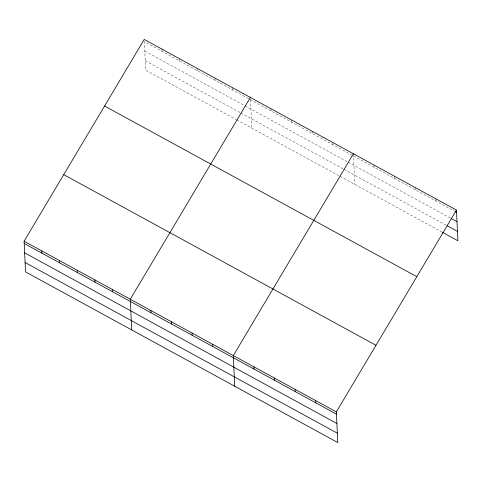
<?xml version="1.0" encoding="UTF-8"?>
<svg xmlns="http://www.w3.org/2000/svg" width="482" height="482" viewBox="0 0 482 482"><rect width="100%" height="100%" fill="white"/><g stroke="black" fill="none" stroke-linecap="round" stroke-linejoin="round"><path stroke-width="0.36" stroke-dasharray="2.41 1.81" d="M352.228 155.3L144.311 41.663L145.654 70.101L236.09 119.53M353.517 156.005L454.628 211.267M144.751 51.05L244.362 105.492M245.019 105.847L347.522 161.868M348.161 162.223L450.562 218.189M145.209 60.72L240.235 112.655M240.886 113.011L343.467 169.08M344.112 169.429L446.507 225.395M236.746 119.891L339.4 175.996M340.045 176.352L441.801 231.963M435.842 198.825L435.951 201.06M415.237 187.564L415.339 189.794M394.625 176.298L394.734 178.533M374.02 165.037L374.122 167.266M353.414 153.77L354.86 184.443M332.803 142.509L332.911 144.739M312.197 131.243L312.3 133.478M291.586 119.982L291.694 122.217M270.98 108.715L271.083 110.95M250.477 99.69L251.815 128.128M232.673 87.784L232.782 90.014M214.984 78.114L215.086 80.343M197.289 68.444L197.391 70.673M179.593 58.774L179.702 61.003M161.898 49.098L162.006 51.333"/><path stroke-width="0.72" d="M456.454 210.092L336.346 411.899L337.792 442.572L25.546 271.908L24.1 241.235L144.208 39.428L456.454 210.092L457.9 240.765L442.446 232.318M250.369 97.454L130.267 299.262L131.713 329.935M353.414 153.77L233.306 355.577L234.752 386.251M455.273 211.616L456.556 212.321M451.206 218.539L457.002 221.708M447.151 225.745L457.46 231.378M104.57 106.028L416.822 276.686M63.732 174.641L375.984 345.299M24.1 241.235L336.346 411.899M24.202 243.47L336.454 414.128M24.648 252.857L336.894 423.515M25.106 262.527L337.352 433.185M315.74 400.632L315.843 402.868M295.129 389.372L295.237 391.601M274.523 378.105L274.626 380.34M253.912 366.844L254.02 369.073M212.701 344.317L212.803 346.546M192.089 333.05L192.198 335.285M171.484 321.789L171.586 324.018M150.872 310.522L150.98 312.758M112.571 289.592L112.674 291.821M94.876 279.922L94.984 282.151M77.18 270.251L77.289 272.481M59.491 260.575L59.593 262.81M41.795 250.905L41.898 253.14"/></g></svg>
